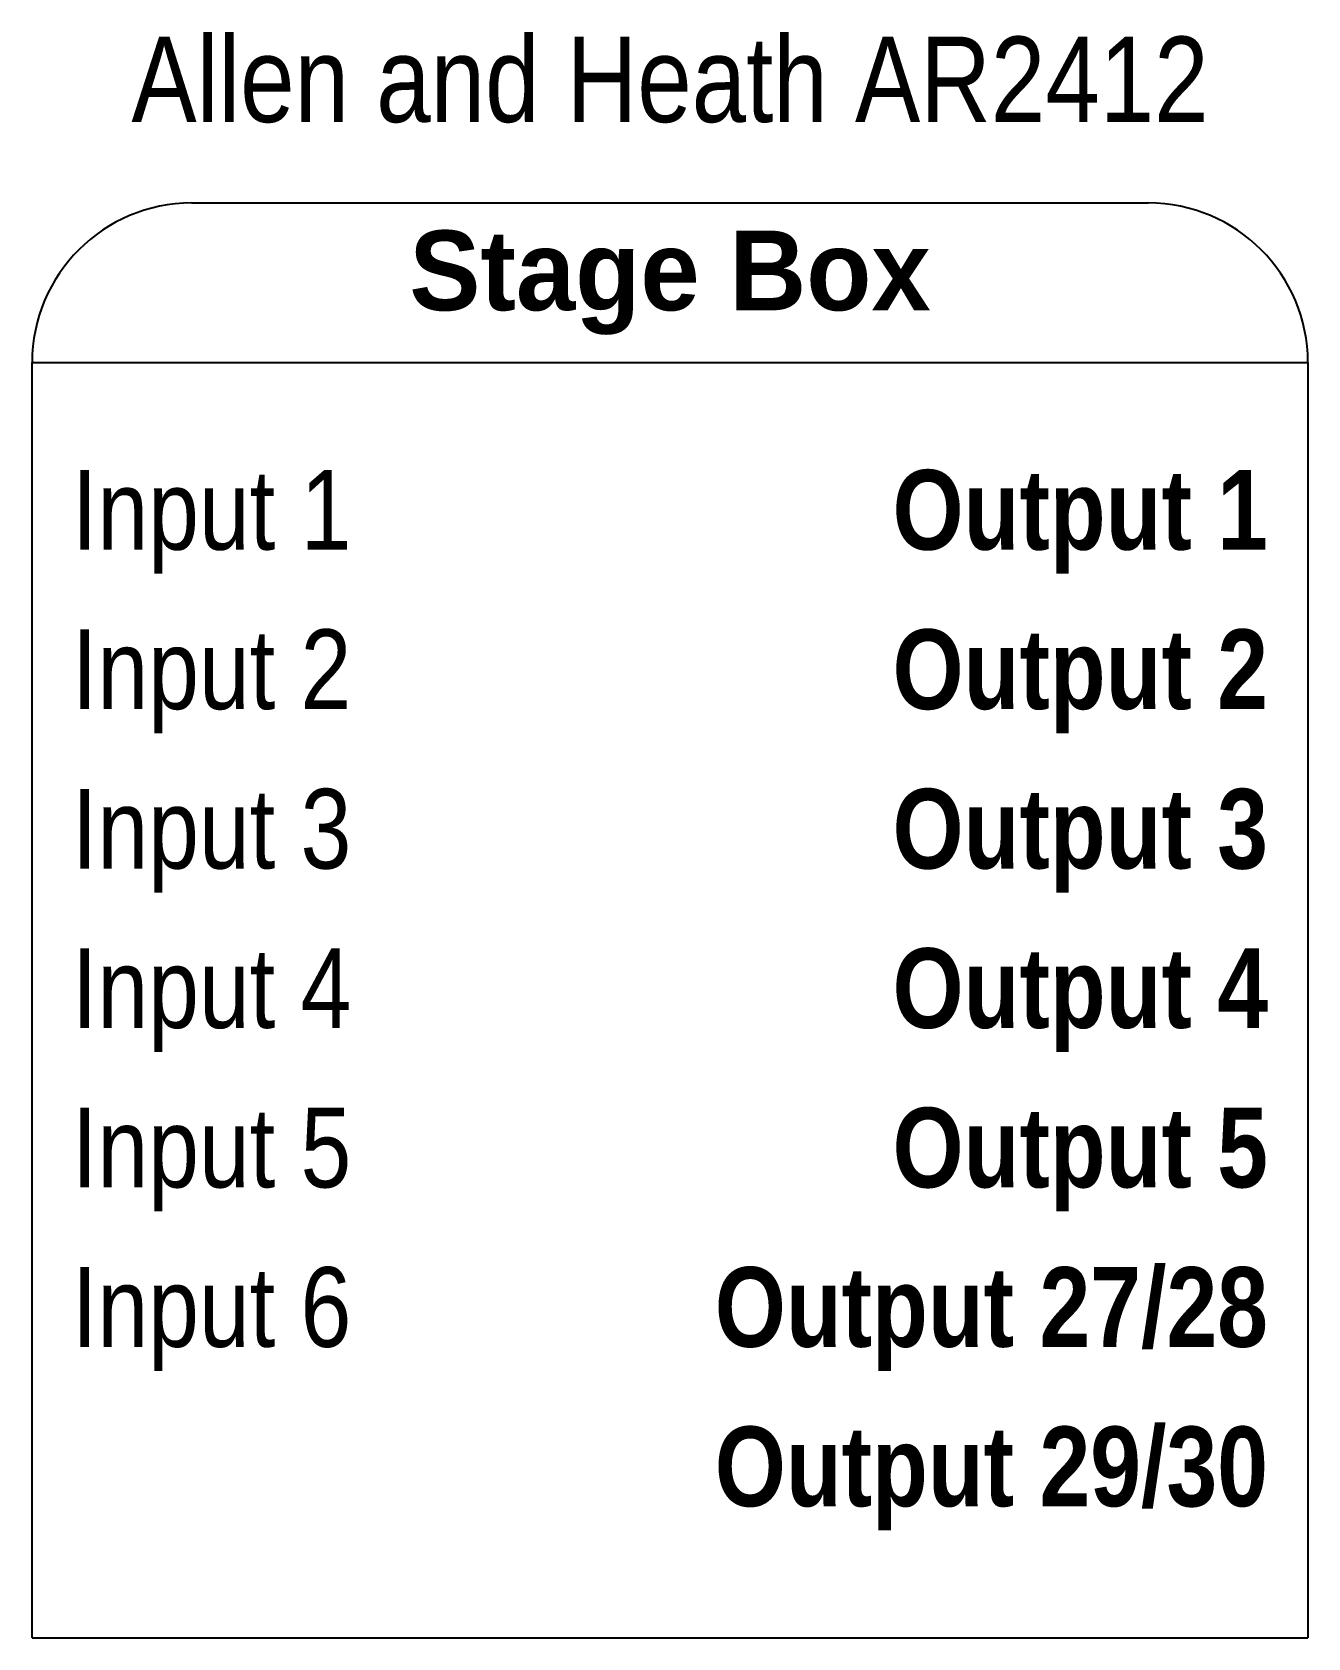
# Model space of a CAD drawing. Header units: inches. Extents: x 0 to 16, y -6 to 14.1.
import ezdxf

# ---------------------------------------------------------------- set-up
doc = ezdxf.new("R2010")
doc.units = ezdxf.units.IN
doc.header["$MEASUREMENT"] = 0
doc.layers.add('Equipment', color=178, linetype='Continuous', lineweight=25, true_color=0x000000)
doc.layers.add('Text', color=178, linetype='Continuous', lineweight=25, true_color=0x000000)
doc.styles.add('textstyle0', font='Standard')
doc.styles.add('textstyle1', font='')
doc.styles.add('textstyle10', font='')
doc.styles.add('textstyle11', font='')
doc.styles.add('textstyle12', font='')
doc.styles.add('textstyle13', font='')
doc.styles.add('textstyle14', font='')
doc.styles.add('textstyle2', font='')
doc.styles.add('textstyle3', font='')
doc.styles.add('textstyle4', font='')
doc.styles.add('textstyle5', font='')
doc.styles.add('textstyle6', font='')
doc.styles.add('textstyle7', font='')
doc.styles.add('textstyle8', font='')
doc.styles.add('textstyle9', font='')
doc.styles.get('textstyle1').set_extended_font_data('Ubuntu Condensed')
doc.styles.get('textstyle10').set_extended_font_data('Ubuntu Condensed')
doc.styles.get('textstyle11').set_extended_font_data('Ubuntu Condensed')
doc.styles.get('textstyle12').set_extended_font_data('Ubuntu Condensed')
doc.styles.get('textstyle13').set_extended_font_data('Ubuntu Condensed')
doc.styles.get('textstyle14').set_extended_font_data('Ubuntu Condensed')
doc.styles.get('textstyle2').set_extended_font_data('Ubuntu Condensed')
doc.styles.get('textstyle3').set_extended_font_data('Ubuntu Condensed')
doc.styles.get('textstyle4').set_extended_font_data('Ubuntu Condensed')
doc.styles.get('textstyle5').set_extended_font_data('Ubuntu Condensed')
doc.styles.get('textstyle6').set_extended_font_data('Ubuntu Condensed')
doc.styles.get('textstyle7').set_extended_font_data('Ubuntu Condensed')
doc.styles.get('textstyle8').set_extended_font_data('Ubuntu Condensed')
doc.styles.get('textstyle9').set_extended_font_data('Ubuntu Condensed')

msp = doc.modelspace()

# ---------------------------------------------------------------- linework, layer by layer
at = {"layer": 'Equipment'}
for p, q in [((2, 12), (14, 12)), ((0, -6), (0, 10)), ((0, 10), (16, 10)), ((16, 10), (16, -6)), ((0, -6), (16, -6))]:
    msp.add_line(p, q, dxfattribs=at)
for centre, start, end in [((2, 10), 90, 180), ((14, 10), 0, 90)]:
    msp.add_arc(centre, 2, start, end, dxfattribs=at)

# ---------------------------------------------------------------- texts
at = {"layer": 'Text'}
for s, insert, char_height, attachment_point, style in [('\\fUbuntu Condensed|b0|i0|c0|p0;\\H1.07143;Allen and Heath AR2412', (8, 13), 5, 8, 'textstyle0'), ('\\fUbuntu|b1|i0|c0|p0;Stage Box', (8, 11), 1, 5, 'textstyle1'), ('\\fUbuntu Condensed|b1|i0|c0|p0;Output 1', (15.5, 8), 1, 6, 'textstyle6'), ('Input 1', (0.5, 8), 1, 4, 'textstyle2'), ('Input 2', (0.5, 6), 1, 4, 'textstyle3'), ('\\fUbuntu Condensed|b1|i0|c0|p0;Output 2', (15.5, 6), 1, 6, 'textstyle7'), ('Input 3', (0.5, 4), 1, 4, 'textstyle4'), ('\\fUbuntu Condensed|b1|i0|c0|p0;Output 3', (15.5, 4), 1, 6, 'textstyle8'), ('Input 4', (0.5, 2), 1, 4, 'textstyle5'), ('\\fUbuntu Condensed|b1|i0|c0|p0;Output 4', (15.5, 2), 1, 6, 'textstyle9'), ('Input 5', (0.5, 0), 1, 4, 'textstyle10'), ('\\fUbuntu Condensed|b1|i0|c0|p0;Output 5', (15.5, 0), 1, 6, 'textstyle12'), ('Input 6', (0.5, -2), 1, 4, 'textstyle11'), ('\\fUbuntu Condensed|b1|i0|c0|p0;Output 27/28', (15.5, -2), 1, 6, 'textstyle13'), ('\\fUbuntu Condensed|b1|i0|c0|p0;Output 29/30', (15.5, -4), 1, 6, 'textstyle14')]:
    msp.add_mtext(s, dxfattribs=dict(at, insert=insert, char_height=char_height, attachment_point=attachment_point, style=style))

doc.saveas('drawing.dxf')
